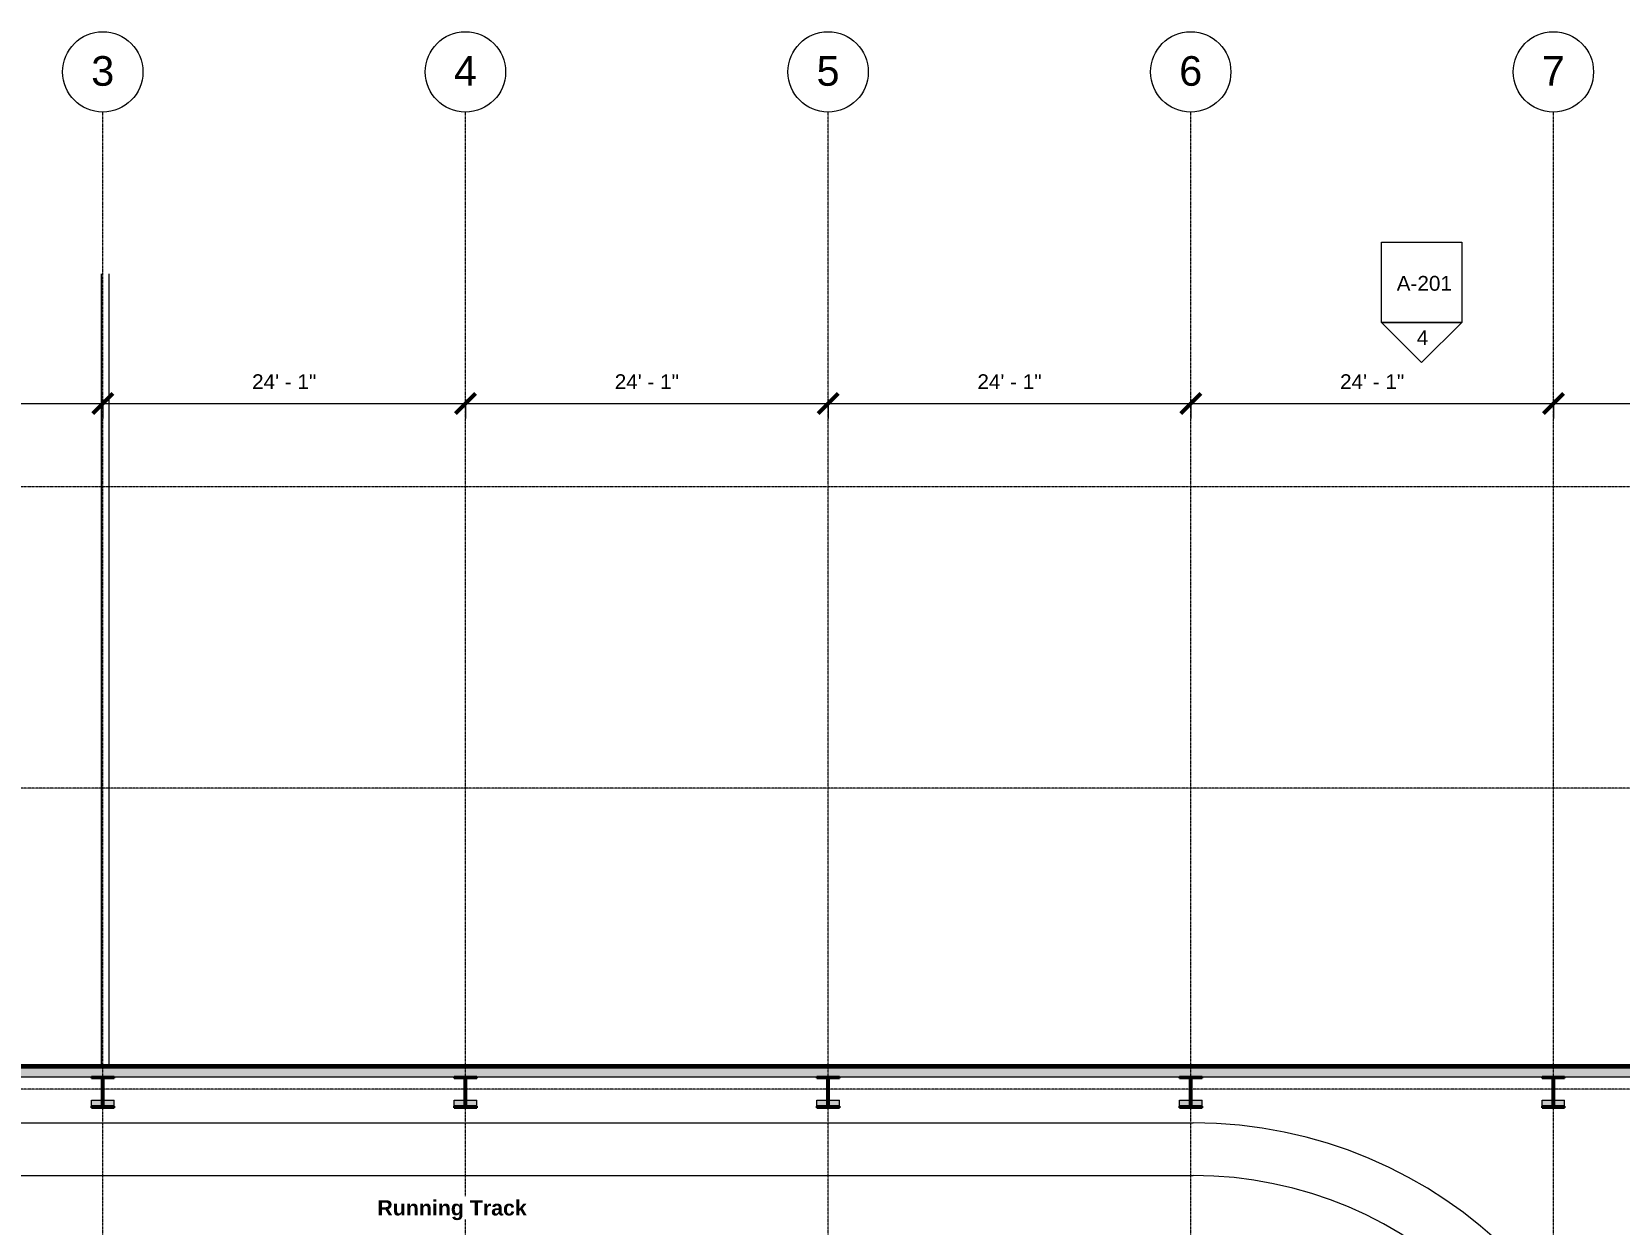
# Model space of a CAD drawing. Header units: inches. Extents: x 22110 to 26500, y -23046 to -20307.
# Drawn here: x 23318 to 24583, y -21258 to -20307 of the extents above; entities that cross this region are included whole.
import ezdxf

# ---------------------------------------------------------------- set-up
doc = ezdxf.new("R2010")
doc.units = ezdxf.units.IN
doc.header["$MEASUREMENT"] = 0
doc.linetypes.add('Grid Line 1_2_', pattern=[0.875, 0.5, -0.125, 0.125, -0.125])
for name, color, linetype, lineweight in [('A-ANNO-DIMS', 211, 'Continuous', 9), ('A-ANNO-DIMS-128', 211, 'Continuous', 9), ('A-DETL', 90, 'Continuous', 9), ('A-SITE-CURB', 90, 'Continuous', 9), ('A-SITE-ROAD', 130, 'Continuous', 9), ('A-WALL', 113, 'Continuous', 13), ('C-TOPO', 7, 'Continuous', 9), ('G-ANNO-SYMB', 111, 'Continuous', 9), ('G-ANNO-TEXT', 231, 'Continuous', 9), ('S-BEAM', 12, 'Continuous', 9), ('S-COLS', 52, 'Continuous', 9), ('S-GRID', 1, 'Continuous', 9), ('S-GRID-IDEN', 1, 'Continuous', 9)]:
    doc.layers.add(name, color=color, linetype=linetype, lineweight=lineweight)
doc.styles.add('Arial', font='arial.ttf', dxfattribs={"height": 23.60479})
doc.styles.add('Arial_1', font='arial.ttf', dxfattribs={"height": 11.802395})
doc.styles.add('Arial_B', font='arialbd.ttf', dxfattribs={"height": 12.177074})
doc.dimstyles.new('Linear_-_3_32__Arial', dxfattribs={"dimscale": 12, "dimtxt": 12, "dimasz": 1.333333, "dimexe": 1, "dimexo": 0.666667, "dimgap": 0.666667, "dimtad": 1, "dimdec": 3, "dimrnd": 0.125, "dimzin": 1, "dimdsep": 46, "dimlunit": 4, "dimtxsty": 'Arial_1', "dimblk1": 'OBLIQUE', "dimblk2": 'OBLIQUE', "dimsah": 1, "dimcen": 0.09, "dimdle": 1, "dimazin": 0, "dimtfac": 1, "dimtdec": 4, "dimtix": 1, "dimtmove": 0, "dimatfit": 3, "dimfxl": 1, "dimtvp": 1, "dimtfill": 1, "dimfrac": 2, "dimtolj": 1, "dimtzin": 0, "dimarcsym": 2})
pattern_1 = [(45, (0, 0), (-12.671354, 12.671354), []), (45, (0, 19.2), (-12.671354, 12.671354), [])]

# ---------------------------------------------------------------- blocks, each defined once
blk = doc.blocks.new('Girt_Z - 8_D-559301-First Floor Plan')
at = {"layer": 'S-BEAM'}
for points in [[(22809.8, -21132.6), (25965.9, -21132.6), (25965.9, -21132.1), (22787.8, -21132.1), (22787.8, -21132.6), (22795.6, -21132.6)], [(22795.6, -21132.7), (25965.9, -21132.7), (25965.9, -21132.6), (22787.8, -21132.6), (22787.8, -21132.7)], [(22787.8, -21139.9), (25965.9, -21139.9), (25965.9, -21132.7), (22787.8, -21132.7), (22787.8, -21135)], [(22795.6, -21140.1), (23182.1, -21140), (23182.1, -21140), (23290.1, -21140), (23290.1, -21140.1), (25965.9, -21140), (25965.9, -21139.9), (22791.3, -21139.9), (22791.6, -21140.1)]]:
    blk.add_hatch(color=256, dxfattribs=at).paths.add_polyline_path(points, flags=0)
for p, q in [((25965.9, -21132.6), (22787.8, -21132.6)), ((25965.9, -21132.7), (22787.8, -21132.7)), ((25965.9, -21132.1), (23290.1, -21132.1)), ((23094.4, -21140.1), (23365.4, -21140.1)), ((23383.4, -21140.1), (23654.4, -21140.1)), ((23672.4, -21140.1), (23943.4, -21140.1)), ((23961.4, -21140.1), (24232.4, -21140.1)), ((24250.4, -21140.1), (24521.4, -21140.1)), ((24539.4, -21140.1), (24810.4, -21140.1))]:
    blk.add_line(p, q, dxfattribs=at)
blk = doc.blocks.new('Grid - Grid Head - Circle-14747-First Floor Plan')
at = {"layer": 'S-GRID-IDEN'}
blk.add_circle((0, 0), 0.25, dxfattribs=at)
blk = doc.blocks.new('DIMBLOCK3-First Floor Plan')
at = {"layer": 'A-ANNO-DIMS-128', "lineweight": 50}
for p, q in [((23085.4, -20603.7), (23077.4, -20611.7)), ((23085.4, -20603.7), (23093.4, -20595.7)), ((23374.4, -20603.7), (23366.4, -20611.7)), ((23374.4, -20603.7), (23382.4, -20595.7))]:
    blk.add_line(p, q, dxfattribs=at)
at = {"layer": 'A-ANNO-DIMS-128'}
for p, q in [((23085.4, -20600.4), (23085.4, -20615.7)), ((23085.4, -20603.7), (23085.4, -20600.4)), ((23085.4, -20603.7), (23374.4, -20603.7)), ((23374.4, -20600.4), (23374.4, -20615.7)), ((23374.4, -20603.7), (23374.4, -20600.4))]:
    blk.add_line(p, q, dxfattribs=at)
at = {"layer": 'A-ANNO-DIMS-128', "color": 0, "insert": (23204.4, -20580.4), "char_height": 11.8, "width": 61.145, "attachment_point": 1, "line_spacing_factor": 0.938532, "style": 'Arial_1', "bg_fill": 3, "box_fill_scale": 1.25, "bg_fill_color": 0, "bg_fill_transparency": 0}
blk.add_mtext('24\' - 1"', dxfattribs=at)
blk = doc.blocks.new('_Oblique')
at = {"color": 0, "linetype": 'ByBlock', "lineweight": -2}
blk.add_line((-0.5, -0.5), (0.5, 0.5), dxfattribs=at)
blk = doc.blocks.new('DIMBLOCK4-First Floor Plan')
at = {"layer": 'A-ANNO-DIMS-128', "lineweight": 50}
for p, q in [((23374.4, -20603.7), (23366.4, -20611.7)), ((23374.4, -20603.7), (23382.4, -20595.7)), ((23663.4, -20603.7), (23655.4, -20611.7)), ((23663.4, -20603.7), (23671.4, -20595.7))]:
    blk.add_line(p, q, dxfattribs=at)
at = {"layer": 'A-ANNO-DIMS-128'}
for p, q in [((23374.4, -20600.4), (23374.4, -20615.7)), ((23374.4, -20603.7), (23374.4, -20600.4)), ((23374.4, -20603.7), (23663.4, -20603.7)), ((23663.4, -20600.4), (23663.4, -20615.7)), ((23663.4, -20603.7), (23663.4, -20600.4))]:
    blk.add_line(p, q, dxfattribs=at)
at = {"layer": 'A-ANNO-DIMS-128', "color": 0, "insert": (23493.4, -20580.4), "char_height": 11.8, "width": 61.145, "attachment_point": 1, "line_spacing_factor": 0.938532, "style": 'Arial_1', "bg_fill": 3, "box_fill_scale": 1.25, "bg_fill_color": 0, "bg_fill_transparency": 0}
blk.add_mtext('24\' - 1"', dxfattribs=at)
blk = doc.blocks.new('DIMBLOCK5-First Floor Plan')
at = {"layer": 'A-ANNO-DIMS-128', "lineweight": 50}
for p, q in [((23663.4, -20603.7), (23655.4, -20611.7)), ((23663.4, -20603.7), (23671.4, -20595.7)), ((23952.4, -20603.7), (23944.4, -20611.7)), ((23952.4, -20603.7), (23960.4, -20595.7))]:
    blk.add_line(p, q, dxfattribs=at)
at = {"layer": 'A-ANNO-DIMS-128'}
for p, q in [((23663.4, -20600.4), (23663.4, -20615.7)), ((23663.4, -20603.7), (23663.4, -20600.4)), ((23663.4, -20603.7), (23952.4, -20603.7)), ((23952.4, -20600.4), (23952.4, -20615.7)), ((23952.4, -20603.7), (23952.4, -20600.4))]:
    blk.add_line(p, q, dxfattribs=at)
at = {"layer": 'A-ANNO-DIMS-128', "color": 0, "insert": (23782.4, -20580.4), "char_height": 11.8, "width": 61.145, "attachment_point": 1, "line_spacing_factor": 0.938532, "style": 'Arial_1', "bg_fill": 3, "box_fill_scale": 1.25, "bg_fill_color": 0, "bg_fill_transparency": 0}
blk.add_mtext('24\' - 1"', dxfattribs=at)
blk = doc.blocks.new('DIMBLOCK6-First Floor Plan')
at = {"layer": 'A-ANNO-DIMS-128', "lineweight": 50}
for p, q in [((23952.4, -20603.7), (23944.4, -20611.7)), ((23952.4, -20603.7), (23960.4, -20595.7)), ((24241.4, -20603.7), (24233.4, -20611.7)), ((24241.4, -20603.7), (24249.4, -20595.7))]:
    blk.add_line(p, q, dxfattribs=at)
at = {"layer": 'A-ANNO-DIMS-128'}
for p, q in [((23952.4, -20600.4), (23952.4, -20615.7)), ((23952.4, -20603.7), (23952.4, -20600.4)), ((23952.4, -20603.7), (24241.4, -20603.7)), ((24241.4, -20600.4), (24241.4, -20615.7)), ((24241.4, -20603.7), (24241.4, -20600.4))]:
    blk.add_line(p, q, dxfattribs=at)
at = {"layer": 'A-ANNO-DIMS-128', "color": 0, "insert": (24071.4, -20580.4), "char_height": 11.8, "width": 61.145, "attachment_point": 1, "line_spacing_factor": 0.938532, "style": 'Arial_1', "bg_fill": 3, "box_fill_scale": 1.25, "bg_fill_color": 0, "bg_fill_transparency": 0}
blk.add_mtext('24\' - 1"', dxfattribs=at)
blk = doc.blocks.new('DIMBLOCK7-First Floor Plan')
at = {"layer": 'A-ANNO-DIMS-128', "lineweight": 50}
for p, q in [((24241.4, -20603.7), (24233.4, -20611.7)), ((24241.4, -20603.7), (24249.4, -20595.7)), ((24530.4, -20603.7), (24522.4, -20611.7)), ((24530.4, -20603.7), (24538.4, -20595.7))]:
    blk.add_line(p, q, dxfattribs=at)
at = {"layer": 'A-ANNO-DIMS-128'}
for p, q in [((24241.4, -20600.4), (24241.4, -20615.7)), ((24241.4, -20603.7), (24241.4, -20600.4)), ((24241.4, -20603.7), (24530.4, -20603.7)), ((24530.4, -20600.4), (24530.4, -20615.7)), ((24530.4, -20603.7), (24530.4, -20600.4))]:
    blk.add_line(p, q, dxfattribs=at)
at = {"layer": 'A-ANNO-DIMS-128', "color": 0, "insert": (24360.4, -20580.4), "char_height": 11.8, "width": 61.145, "attachment_point": 1, "line_spacing_factor": 0.938532, "style": 'Arial_1', "bg_fill": 3, "box_fill_scale": 1.25, "bg_fill_color": 0, "bg_fill_transparency": 0}
blk.add_mtext('24\' - 1"', dxfattribs=at)
blk = doc.blocks.new('DIMBLOCK8-First Floor Plan')
at = {"layer": 'A-ANNO-DIMS-128', "lineweight": 50}
for p, q in [((24530.4, -20603.7), (24522.4, -20611.7)), ((24530.4, -20603.7), (24538.4, -20595.7)), ((24819.4, -20603.7), (24811.4, -20611.7)), ((24819.4, -20603.7), (24827.4, -20595.7))]:
    blk.add_line(p, q, dxfattribs=at)
at = {"layer": 'A-ANNO-DIMS-128'}
for p, q in [((24530.4, -20600.4), (24530.4, -20615.7)), ((24530.4, -20603.7), (24530.4, -20600.4)), ((24530.4, -20603.7), (24819.4, -20603.7)), ((24819.4, -20600.4), (24819.4, -20615.7)), ((24819.4, -20603.7), (24819.4, -20600.4))]:
    blk.add_line(p, q, dxfattribs=at)
at = {"layer": 'A-ANNO-DIMS-128', "color": 0, "insert": (24649.4, -20580.4), "char_height": 11.8, "width": 61.145, "attachment_point": 1, "line_spacing_factor": 0.938532, "style": 'Arial_1', "bg_fill": 3, "box_fill_scale": 1.25, "bg_fill_color": 0, "bg_fill_transparency": 0}
blk.add_mtext('24\' - 1"', dxfattribs=at)
blk = doc.blocks.new('Elevation - Detail Number-93309-First Floor Plan')
at = {"layer": 'G-ANNO-SYMB'}
for p, q in [((-0.25, -0.25), (-0.25, 0.25)), ((-0.25, 0.25), (0.25, 0.25)), ((0.25, 0.25), (0.25, -0.25)), ((0.25, -0.25), (-0.25, -0.25))]:
    blk.add_line(p, q, dxfattribs=at)
blk = doc.blocks.new('Elevation - Detail Number-93036-First Floor Plan')
at = {"layer": 'G-ANNO-SYMB'}
for p, q in [((0, 0.25), (-0.25, 0)), ((0.25, 0), (0, 0.25)), ((-0.25, 0), (0.25, 0))]:
    blk.add_line(p, q, dxfattribs=at)

msp = doc.modelspace()

# ---------------------------------------------------------------- hatches: boundary and pattern name
at = {"layer": 'A-WALL', "transparency": 33554611}
h = msp.add_hatch(color=256, dxfattribs=at)
h.paths.add_polyline_path([(25992.3902, -21132.0528), (25993.1776, -21132.0528), (25993.1776, -21131.2654), (23290.1492, -21131.2654), (23290.1492, -21132.0528), (25402.0712, -21132.0528)], flags=0)
h.paths.add_polyline_path([(23182.1492, -21132.0528), (23182.1492, -21131.2654), (22783.525, -21131.2654), (22783.525, -21132.0528), (22932.8132, -21132.0528)], flags=0)
at = {"layer": 'S-COLS'}
h = msp.add_hatch(dxfattribs=at)
h.set_pattern_fill('FP_1', color=256, style=0, pattern_type=2)
h.set_pattern_definition(pattern_1)
h.paths.add_polyline_path([(23383.3902, -21141.3028), (23383.3902, -21140.0528), (23365.3902, -21140.0528), (23365.3902, -21141.3028)], flags=0)
h = msp.add_hatch(dxfattribs=at)
h.set_pattern_fill('FP_1', color=256, style=0, pattern_type=2)
h.set_pattern_definition(pattern_1)
h.paths.add_polyline_path([(23375.0152, -21163.6148), (23375.0152, -21141.3028), (23373.7652, -21141.3028), (23373.7652, -21163.6148)], flags=0)
h = msp.add_hatch(dxfattribs=at)
h.set_pattern_fill('FP_1', color=256, style=0, pattern_type=2)
h.set_pattern_definition(pattern_1)
h.paths.add_polyline_path([(23672.3902, -21141.3028), (23672.3902, -21140.0528), (23654.3902, -21140.0528), (23654.3902, -21141.3028)], flags=0)
h = msp.add_hatch(dxfattribs=at)
h.set_pattern_fill('FP_1', color=256, style=0, pattern_type=2)
h.set_pattern_definition(pattern_1)
h.paths.add_polyline_path([(23664.0152, -21163.6148), (23664.0152, -21141.3028), (23662.7652, -21141.3028), (23662.7652, -21163.6148)], flags=0)
h = msp.add_hatch(dxfattribs=at)
h.set_pattern_fill('FP_1', color=256, style=0, pattern_type=2)
h.set_pattern_definition(pattern_1)
h.paths.add_polyline_path([(23961.3902, -21141.3028), (23961.3902, -21140.0528), (23943.3902, -21140.0528), (23943.3902, -21141.3028)], flags=0)
h = msp.add_hatch(dxfattribs=at)
h.set_pattern_fill('FP_1', color=256, style=0, pattern_type=2)
h.set_pattern_definition(pattern_1)
h.paths.add_polyline_path([(23953.0152, -21163.6148), (23953.0152, -21141.3028), (23951.7652, -21141.3028), (23951.7652, -21163.6148)], flags=0)
h = msp.add_hatch(dxfattribs=at)
h.set_pattern_fill('FP_1', color=256, style=0, pattern_type=2)
h.set_pattern_definition(pattern_1)
h.paths.add_polyline_path([(24250.3902, -21141.3028), (24250.3902, -21140.0528), (24232.3902, -21140.0528), (24232.3902, -21141.3028)], flags=0)
h = msp.add_hatch(dxfattribs=at)
h.set_pattern_fill('FP_1', color=256, style=0, pattern_type=2)
h.set_pattern_definition(pattern_1)
h.paths.add_polyline_path([(24242.0152, -21163.6148), (24242.0152, -21141.3028), (24240.7652, -21141.3028), (24240.7652, -21163.6148)], flags=0)
h = msp.add_hatch(dxfattribs=at)
h.set_pattern_fill('FP_1', color=256, style=0, pattern_type=2)
h.set_pattern_definition(pattern_1)
h.paths.add_polyline_path([(24539.3902, -21141.3028), (24539.3902, -21140.0528), (24521.3902, -21140.0528), (24521.3902, -21141.3028)], flags=0)
h = msp.add_hatch(dxfattribs=at)
h.set_pattern_fill('FP_1', color=256, style=0, pattern_type=2)
h.set_pattern_definition(pattern_1)
h.paths.add_polyline_path([(24531.0152, -21163.6148), (24531.0152, -21141.3028), (24529.7652, -21141.3028), (24529.7652, -21163.6148)], flags=0)
h = msp.add_hatch(color=256, dxfattribs=at)
h.paths.add_polyline_path([(23365.3902, -21163.6148), (23373.7652, -21163.6148), (23373.7652, -21158.8), (23365.3902, -21158.8)], flags=0)
h.paths.add_polyline_path([(23383.3902, -21163.6148), (23383.3902, -21158.8), (23375.0152, -21158.8), (23375.0152, -21163.6148)], flags=0)
h = msp.add_hatch(dxfattribs=at)
h.set_pattern_fill('FP_1', color=256, style=0, pattern_type=2)
h.set_pattern_definition(pattern_1)
h.paths.add_polyline_path([(23383.3902, -21164.8676), (23383.3902, -21163.6148), (23365.3902, -21163.6148), (23365.3902, -21164.8676)], flags=0)
h = msp.add_hatch(color=256, dxfattribs=at)
h.paths.add_polyline_path([(23654.3902, -21163.6148), (23662.7652, -21163.6148), (23662.7652, -21158.8), (23654.3902, -21158.8)], flags=0)
h.paths.add_polyline_path([(23672.3902, -21163.6148), (23672.3902, -21158.8), (23664.0152, -21158.8), (23664.0152, -21163.6148)], flags=0)
h = msp.add_hatch(dxfattribs=at)
h.set_pattern_fill('FP_1', color=256, style=0, pattern_type=2)
h.set_pattern_definition(pattern_1)
h.paths.add_polyline_path([(23672.3902, -21164.8676), (23672.3902, -21163.6148), (23654.3902, -21163.6148), (23654.3902, -21164.8676)], flags=0)
h = msp.add_hatch(color=256, dxfattribs=at)
h.paths.add_polyline_path([(23943.3902, -21163.6148), (23951.7652, -21163.6148), (23951.7652, -21158.8), (23943.3902, -21158.8)], flags=0)
h.paths.add_polyline_path([(23961.3902, -21163.6148), (23961.3902, -21158.8), (23953.0152, -21158.8), (23953.0152, -21163.6148)], flags=0)
h = msp.add_hatch(dxfattribs=at)
h.set_pattern_fill('FP_1', color=256, style=0, pattern_type=2)
h.set_pattern_definition(pattern_1)
h.paths.add_polyline_path([(23961.3902, -21164.8676), (23961.3902, -21163.6148), (23943.3902, -21163.6148), (23943.3902, -21164.8676)], flags=0)
h = msp.add_hatch(color=256, dxfattribs=at)
h.paths.add_polyline_path([(24232.3902, -21163.6148), (24240.7652, -21163.6148), (24240.7652, -21158.8), (24232.3902, -21158.8)], flags=0)
h.paths.add_polyline_path([(24250.3902, -21163.6148), (24250.3902, -21158.8), (24242.0152, -21158.8), (24242.0152, -21163.6148)], flags=0)
h = msp.add_hatch(dxfattribs=at)
h.set_pattern_fill('FP_1', color=256, style=0, pattern_type=2)
h.set_pattern_definition(pattern_1)
h.paths.add_polyline_path([(24250.3902, -21164.8676), (24250.3902, -21163.6148), (24232.3902, -21163.6148), (24232.3902, -21164.8676)], flags=0)
h = msp.add_hatch(color=256, dxfattribs=at)
h.paths.add_polyline_path([(24521.3902, -21163.6148), (24529.7652, -21163.6148), (24529.7652, -21158.8), (24521.3902, -21158.8)], flags=0)
h.paths.add_polyline_path([(24539.3902, -21163.6148), (24539.3902, -21158.8), (24531.0152, -21158.8), (24531.0152, -21163.6148)], flags=0)
h = msp.add_hatch(dxfattribs=at)
h.set_pattern_fill('FP_1', color=256, style=0, pattern_type=2)
h.set_pattern_definition(pattern_1)
h.paths.add_polyline_path([(24539.3902, -21164.8676), (24539.3902, -21163.6148), (24521.3902, -21163.6148), (24521.3902, -21164.8676)], flags=0)

# ---------------------------------------------------------------- linework, layer by layer
at = {"layer": 'A-DETL'}
for p, q in [((23194.2628, -21176.8028), (24243.3902, -21176.8028)), ((23194.2628, -21218.8028), (24243.3902, -21218.8028))]:
    msp.add_line(p, q, dxfattribs=at)
for radius in [360, 318]:
    msp.add_arc((24243.3902, -21536.8028), radius, 0, 90, dxfattribs=at)
at = {"layer": 'A-SITE-CURB'}
msp.add_line((23379.4074, -21131.2654), (23379.4074, -20500.484), dxfattribs=at)
at = {"layer": 'A-SITE-ROAD'}
msp.add_line((23373.4074, -21131.2654), (23373.4074, -20500.484), dxfattribs=at)
at = {"layer": 'A-WALL', "lineweight": 50}
for p, q in [((25993.1776, -21131.2654), (23290.1492, -21131.2654)), ((23290.1492, -21132.0528), (25992.3902, -21132.0528))]:
    msp.add_line(p, q, dxfattribs=at)
at = {"layer": 'C-TOPO'}
msp.add_line((23290.1492, -21131.2661), (25993.1776, -21131.2661), dxfattribs=at)
at = {"layer": 'S-COLS', "lineweight": 30}
for p, q in [((23365.3902, -21140.0528), (23365.3902, -21141.3028)), ((23383.3902, -21140.0528), (23365.3902, -21140.0528)), ((23365.3902, -21141.3028), (23383.3902, -21141.3028)), ((23373.7652, -21141.3028), (23373.7652, -21163.6148)), ((23375.0152, -21141.3028), (23373.7652, -21141.3028)), ((23375.0152, -21163.6148), (23375.0152, -21141.3028)), ((23383.3902, -21141.3028), (23383.3902, -21140.0528)), ((23654.3902, -21140.0528), (23654.3902, -21141.3028)), ((23672.3902, -21140.0528), (23654.3902, -21140.0528)), ((23654.3902, -21141.3028), (23672.3902, -21141.3028)), ((23662.7652, -21141.3028), (23662.7652, -21163.6148)), ((23664.0152, -21141.3028), (23662.7652, -21141.3028)), ((23664.0152, -21163.6148), (23664.0152, -21141.3028)), ((23672.3902, -21141.3028), (23672.3902, -21140.0528)), ((23943.3902, -21140.0528), (23943.3902, -21141.3028)), ((23961.3902, -21140.0528), (23943.3902, -21140.0528)), ((23943.3902, -21141.3028), (23961.3902, -21141.3028)), ((23951.7652, -21141.3028), (23951.7652, -21163.6148)), ((23953.0152, -21141.3028), (23951.7652, -21141.3028)), ((23953.0152, -21163.6148), (23953.0152, -21141.3028)), ((23961.3902, -21141.3028), (23961.3902, -21140.0528)), ((24232.3902, -21140.0528), (24232.3902, -21141.3028)), ((24250.3902, -21140.0528), (24232.3902, -21140.0528)), ((24232.3902, -21141.3028), (24250.3902, -21141.3028)), ((24240.7652, -21141.3028), (24240.7652, -21163.6148)), ((24242.0152, -21141.3028), (24240.7652, -21141.3028)), ((24242.0152, -21163.6148), (24242.0152, -21141.3028)), ((24250.3902, -21141.3028), (24250.3902, -21140.0528)), ((24521.3902, -21140.0528), (24521.3902, -21141.3028)), ((24539.3902, -21140.0528), (24521.3902, -21140.0528)), ((24521.3902, -21141.3028), (24539.3902, -21141.3028)), ((24529.7652, -21141.3028), (24529.7652, -21163.6148)), ((24531.0152, -21141.3028), (24529.7652, -21141.3028)), ((24531.0152, -21163.6148), (24531.0152, -21141.3028)), ((24539.3902, -21141.3028), (24539.3902, -21140.0528)), ((23365.3902, -21163.6148), (23365.3902, -21164.8676)), ((23383.3902, -21163.6148), (23365.3902, -21163.6148)), ((23365.3902, -21164.8676), (23383.3902, -21164.8676)), ((23373.7652, -21163.6148), (23375.0152, -21163.6148)), ((23383.3902, -21164.8676), (23383.3902, -21163.6148)), ((23654.3902, -21163.6148), (23654.3902, -21164.8676)), ((23672.3902, -21163.6148), (23654.3902, -21163.6148)), ((23654.3902, -21164.8676), (23672.3902, -21164.8676)), ((23662.7652, -21163.6148), (23664.0152, -21163.6148)), ((23672.3902, -21164.8676), (23672.3902, -21163.6148)), ((23943.3902, -21163.6148), (23943.3902, -21164.8676)), ((23961.3902, -21163.6148), (23943.3902, -21163.6148)), ((23943.3902, -21164.8676), (23961.3902, -21164.8676)), ((23951.7652, -21163.6148), (23953.0152, -21163.6148)), ((23961.3902, -21164.8676), (23961.3902, -21163.6148)), ((24232.3902, -21163.6148), (24232.3902, -21164.8676)), ((24250.3902, -21163.6148), (24232.3902, -21163.6148)), ((24232.3902, -21164.8676), (24250.3902, -21164.8676)), ((24240.7652, -21163.6148), (24242.0152, -21163.6148)), ((24250.3902, -21164.8676), (24250.3902, -21163.6148)), ((24521.3902, -21163.6148), (24521.3902, -21164.8676)), ((24539.3902, -21163.6148), (24521.3902, -21163.6148)), ((24521.3902, -21164.8676), (24539.3902, -21164.8676)), ((24529.7652, -21163.6148), (24531.0152, -21163.6148)), ((24539.3902, -21164.8676), (24539.3902, -21163.6148))]:
    msp.add_line(p, q, dxfattribs=at)
at = {"layer": 'S-COLS'}
for p, q in [((23365.3902, -21163.6148), (23365.3902, -21158.8)), ((23365.3902, -21158.8), (23373.7652, -21158.8)), ((23375.0152, -21158.8), (23383.3902, -21158.8)), ((23383.3902, -21163.6148), (23383.3902, -21158.8)), ((23654.3902, -21163.6148), (23654.3902, -21158.8)), ((23654.3902, -21158.8), (23662.7652, -21158.8)), ((23664.0152, -21158.8), (23672.3902, -21158.8)), ((23672.3902, -21163.6148), (23672.3902, -21158.8)), ((23943.3902, -21163.6148), (23943.3902, -21158.8)), ((23943.3902, -21158.8), (23951.7652, -21158.8)), ((23953.0152, -21158.8), (23961.3902, -21158.8)), ((23961.3902, -21163.6148), (23961.3902, -21158.8)), ((24232.3902, -21163.6148), (24232.3902, -21158.8)), ((24232.3902, -21158.8), (24240.7652, -21158.8)), ((24242.0152, -21158.8), (24250.3902, -21158.8)), ((24250.3902, -21163.6148), (24250.3902, -21158.8)), ((24521.3902, -21163.6148), (24521.3902, -21158.8)), ((24521.3902, -21158.8), (24529.7652, -21158.8)), ((24531.0152, -21158.8), (24539.3902, -21158.8)), ((24539.3902, -21163.6148), (24539.3902, -21158.8))]:
    msp.add_line(p, q, dxfattribs=at)
at = {"layer": 'S-GRID', "linetype": 'Grid Line 1_2_'}
for p, q in [((23374.3902, -22848.2095), (23374.3902, -20371.4957)), ((23663.3902, -22848.2095), (23663.3902, -20371.4957)), ((23952.3902, -22848.2095), (23952.3902, -20371.4957)), ((24241.3902, -22848.2095), (24241.3902, -20371.4957)), ((24530.3902, -22848.2095), (24530.3902, -20371.4957)), ((26354.2793, -20670.0528), (22188.0674, -20670.0528)), ((26354.2793, -20910.0528), (22188.0674, -20910.0528)), ((26354.2793, -21150.0528), (22188.0674, -21150.0528))]:
    msp.add_line(p, q, dxfattribs=at)

# ---------------------------------------------------------------- block references
at = {"layer": 'G-ANNO-SYMB', "xscale": 127.9999999999999, "yscale": 127.9999999999999, "zscale": 127.9999999999999}
msp.add_blockref('Elevation - Detail Number-93309-First Floor Plan', (24425.4097, -20507.1133), dxfattribs=at)
at = {"layer": 'G-ANNO-SYMB', "extrusion": (0, 0, -1), "xscale": 127.9999999999999, "yscale": 127.9999999999999, "zscale": 127.9999999999999, "rotation": 180}
msp.add_blockref('Elevation - Detail Number-93036-First Floor Plan', (-24425.4097, -20539.1133), dxfattribs=at)
at = {"layer": 'S-BEAM'}
msp.add_blockref('Girt_Z - 8_D-559301-First Floor Plan', (0, 0), dxfattribs=at)
at = {"layer": 'S-GRID-IDEN', "xscale": 127.9999999999999, "yscale": 127.9999999999999, "zscale": 127.9999999999999}
for p in [(23374.3902, -20339.4957), (23663.3902, -20339.4957), (23952.3902, -20339.4957), (24241.3902, -20339.4957), (24530.3902, -20339.4957)]:
    msp.add_blockref('Grid - Grid Head - Circle-14747-First Floor Plan', p, dxfattribs=at)

# ---------------------------------------------------------------- next in the draw order: texts
at = {"layer": 'G-ANNO-SYMB', "char_height": 11.8024, "attachment_point": 2, "line_spacing_factor": 0.938532, "style": 'Arial_1', "bg_fill": 3, "box_fill_scale": 1.25, "bg_fill_color": 0, "bg_fill_transparency": 0}
for s, insert, width in [('A-201', (24427.5398, -20502.0287), 52.416), ('4', (24426.1003, -20545.3647), 10.944)]:
    msp.add_mtext(s, dxfattribs=dict(at, insert=insert, width=width))
at = {"layer": 'G-ANNO-TEXT', "color": 7, "insert": (23593.2204, -21238.4015), "char_height": 12.177074, "width": 138.24, "attachment_point": 1, "line_spacing_factor": 0.938532, "style": 'Arial_B', "bg_fill": 3, "box_fill_scale": 1.25, "bg_fill_color": 0, "bg_fill_transparency": 0}
msp.add_mtext('Running Track', dxfattribs=at)
at = {"layer": 'S-GRID-IDEN', "char_height": 23.6048, "width": 21.888, "attachment_point": 2, "line_spacing_factor": 0.938532, "style": 'Arial', "bg_fill": 3, "box_fill_scale": 1.25, "bg_fill_color": 0, "bg_fill_transparency": 0}
for s, insert in [('3', (23374.3841, -20326.9132)), ('4', (23663.3841, -20326.9132)), ('5', (23952.3841, -20326.9132)), ('6', (24241.3841, -20326.9132)), ('7', (24530.3841, -20326.9132))]:
    msp.add_mtext(s, dxfattribs=dict(at, insert=insert))

# ---------------------------------------------------------------- next in the draw order: dimensions: what is measured, and where the dimension line sits
at = {"layer": 'A-ANNO-DIMS'}
dim = msp.add_linear_dim(base=(23374.3902, -20603.719), p1=(23085.3902, -20592.4053), p2=(23374.3902, -20592.4053), dimstyle='Linear_-_3_32__Arial', override={"dimpost": '<>', "dimfxl": 289}, dxfattribs=at)
dim.commit()
dim.dimension.update_dxf_attribs({"geometry": 'DIMBLOCK3-First Floor Plan', "text_midpoint": (23229.8902, -20589.7936)})

# ---------------------------------------------------------------- next in the draw order: dimensions: what is measured, and where the dimension line sits
dim = msp.add_linear_dim(base=(23663.3902, -20603.719), p1=(23374.3902, -20592.4053), p2=(23663.3902, -20592.4053), dimstyle='Linear_-_3_32__Arial', override={"dimpost": '<>', "dimfxl": 289}, dxfattribs=at)
dim.commit()
dim.dimension.update_dxf_attribs({"geometry": 'DIMBLOCK4-First Floor Plan', "text_midpoint": (23518.8902, -20589.7936)})

# ---------------------------------------------------------------- next in the draw order: dimensions: what is measured, and where the dimension line sits
dim = msp.add_linear_dim(base=(23952.3902, -20603.719), p1=(23663.3902, -20592.4053), p2=(23952.3902, -20592.4053), dimstyle='Linear_-_3_32__Arial', override={"dimpost": '<>', "dimfxl": 289}, dxfattribs=at)
dim.commit()
dim.dimension.update_dxf_attribs({"geometry": 'DIMBLOCK5-First Floor Plan', "text_midpoint": (23807.8902, -20589.7936)})

# ---------------------------------------------------------------- next in the draw order: dimensions: what is measured, and where the dimension line sits
dim = msp.add_linear_dim(base=(24241.3902, -20603.719), p1=(23952.3902, -20592.4053), p2=(24241.3902, -20592.4053), dimstyle='Linear_-_3_32__Arial', override={"dimpost": '<>', "dimfxl": 289}, dxfattribs=at)
dim.commit()
dim.dimension.update_dxf_attribs({"geometry": 'DIMBLOCK6-First Floor Plan', "text_midpoint": (24096.8902, -20589.7936)})

# ---------------------------------------------------------------- next in the draw order: dimensions: what is measured, and where the dimension line sits
dim = msp.add_linear_dim(base=(24530.3902, -20603.719), p1=(24241.3902, -20592.4053), p2=(24530.3902, -20592.4053), dimstyle='Linear_-_3_32__Arial', override={"dimpost": '<>', "dimfxl": 289}, dxfattribs=at)
dim.commit()
dim.dimension.update_dxf_attribs({"geometry": 'DIMBLOCK7-First Floor Plan', "text_midpoint": (24385.8902, -20589.7936)})

# ---------------------------------------------------------------- next in the draw order: dimensions: what is measured, and where the dimension line sits
dim = msp.add_linear_dim(base=(24819.3902, -20603.719), p1=(24530.3902, -20592.4053), p2=(24819.3902, -20592.4053), dimstyle='Linear_-_3_32__Arial', override={"dimpost": '<>', "dimfxl": 289}, dxfattribs=at)
dim.commit()
dim.dimension.update_dxf_attribs({"geometry": 'DIMBLOCK8-First Floor Plan', "text_midpoint": (24674.8902, -20589.7936)})

doc.saveas('drawing.dxf')
